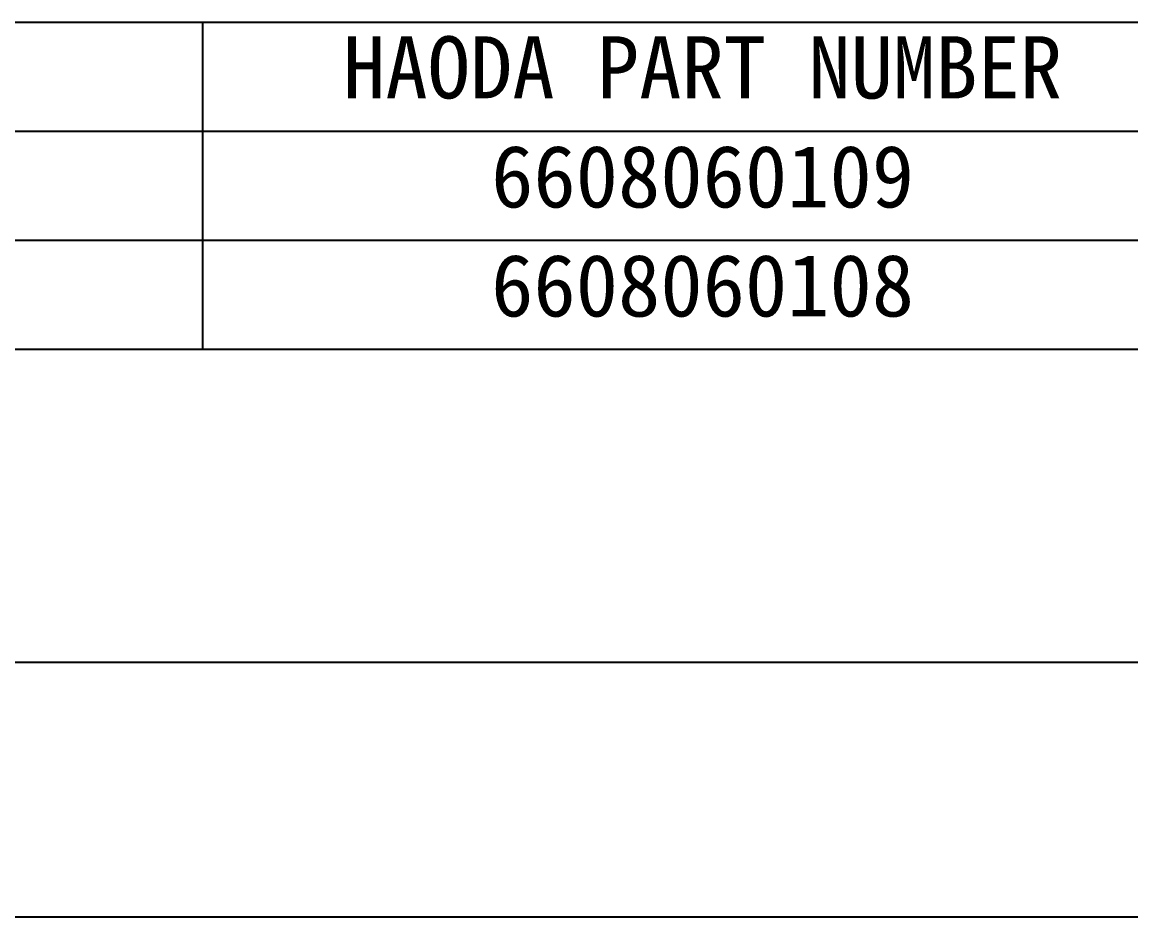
# Model space of a CAD drawing. Header units: inches. Extents: x 47316 to 59086, y 3141 to 11743.
# Drawn here: x 51361.6 to 51448.6, y 10740.2 to 10810.5 of the extents above; entities that cross this region are included whole.
import ezdxf
from ezdxf.enums import TextEntityAlignment as Align

# ---------------------------------------------------------------- set-up
doc = ezdxf.new("R2010")
doc.units = ezdxf.units.IN
doc.header["$MEASUREMENT"] = 0
doc.styles.add('COOL-仿宋', font='simfang.ttf')

msp = doc.modelspace()

# ---------------------------------------------------------------- linework, layer by layer
at = {"color": 1, "lineweight": -3}
for p, q in [((51263.073, 10810.467), (51747.064, 10810.467)), ((51375.75, 10784.794), (51375.75, 10810.467)), ((51263.073, 10801.909), (51747.064, 10801.909)), ((51263.073, 10793.352), (51747.064, 10793.352)), ((51263.073, 10784.794), (51747.064, 10784.794))]:
    msp.add_line(p, q, dxfattribs=at)
at = {"color": 0, "lineweight": -3}
for p, q in [((50267.929, 10760.241), (52010.929, 10760.241)), ((51196.929, 10760.241), (51416.929, 10760.241)), ((50247.929, 10740.241), (52030.929, 10740.241))]:
    msp.add_line(p, q, dxfattribs=at)

# ---------------------------------------------------------------- texts
at = {"color": 1, "lineweight": -3, "style": 'COOL-仿宋'}
for s, height, p in [('HAODA PART NUMBER', 4.88111, (51414.974, 10804.48)), ('6608060109', 4.8811, (51414.974, 10795.922)), ('6608060108', 4.8811, (51414.974, 10787.364))]:
    msp.add_text(s, height=height, dxfattribs=at).set_placement(p, align=Align.CENTER)

doc.saveas('drawing.dxf')
